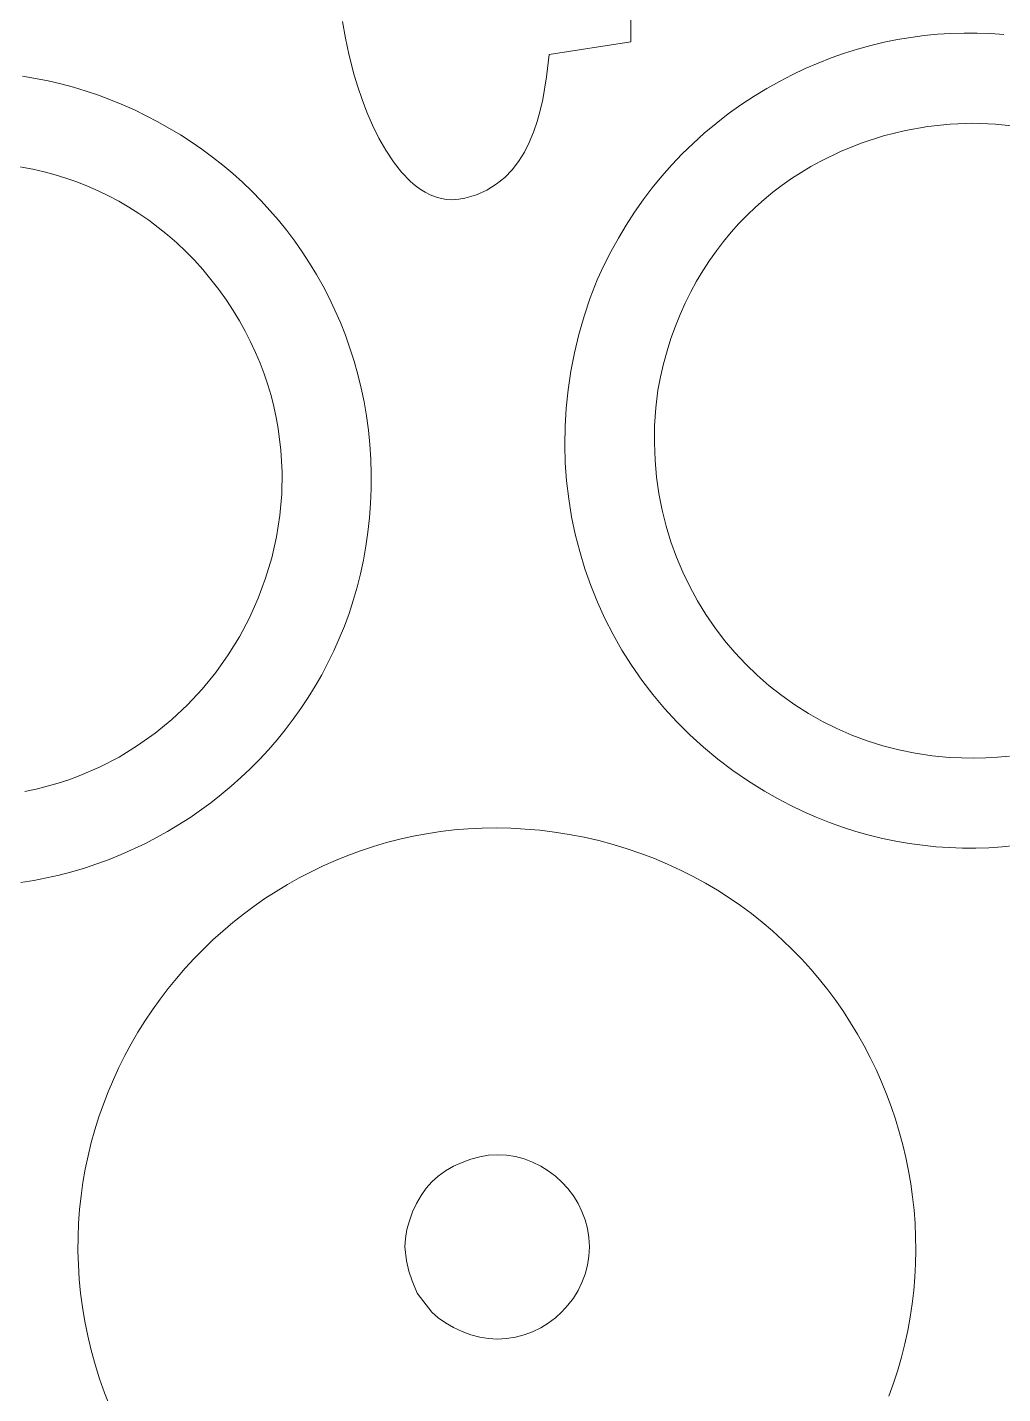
# Model space of a CAD drawing. Header units: centimetres. Extents: x -43.9 to 43.9, y -33.6 to 33.6.
# Drawn here: x -11.73 to -7.45, y -21.8 to -15.8 of the extents above; entities that cross this region are included whole.
import ezdxf

# ---------------------------------------------------------------- set-up
doc = ezdxf.new("R2010")
doc.units = ezdxf.units.CM
doc.header["$MEASUREMENT"] = 0
doc.layers.add('Camada 1', color=7, linetype='Continuous')

msp = doc.modelspace()

# ---------------------------------------------------------------- linework, layer by layer
at = {"layer": 'Camada 1', "color": 3, "lineweight": 9}
for points in [[(-9.0832, -15.86622), (-9.0832, -15.86622), (-9.08316, -15.01451), (-9.08316, -15.01451)], [(-10.34807, -15.77824), (-10.34807, -15.77824), (-10.33557, -15.85054), (-10.33557, -15.85054)], [(-10.33557, -15.85054), (-10.33557, -15.85054), (-10.32114, -15.92159), (-10.32114, -15.92159)], [(-9.4421, -15.92311), (-9.4421, -15.92311), (-9.0832, -15.86622), (-9.0832, -15.86622)], [(-8.03052, -15.88295), (-8.03052, -15.88295), (-8.08864, -15.89898), (-8.08864, -15.89898)], [(-7.97224, -15.86902), (-7.97224, -15.86902), (-8.03052, -15.88295), (-8.03052, -15.88295)], [(-7.91384, -15.85718), (-7.91384, -15.85718), (-7.97224, -15.86902), (-7.97224, -15.86902)], [(-7.85539, -15.84738), (-7.85539, -15.84738), (-7.91384, -15.85718), (-7.91384, -15.85718)], [(-7.7969, -15.83962), (-7.7969, -15.83962), (-7.85539, -15.84738), (-7.85539, -15.84738)], [(-7.73844, -15.83388), (-7.73844, -15.83388), (-7.7969, -15.83962), (-7.7969, -15.83962)], [(-7.68005, -15.83012), (-7.68005, -15.83012), (-7.73844, -15.83388), (-7.73844, -15.83388)], [(-7.62176, -15.82831), (-7.62176, -15.82831), (-7.68005, -15.83012), (-7.68005, -15.83012)], [(-7.56362, -15.82845), (-7.56362, -15.82845), (-7.62176, -15.82831), (-7.62176, -15.82831)], [(-7.50566, -15.8305), (-7.50566, -15.8305), (-7.56362, -15.82845), (-7.56362, -15.82845)], [(-7.44796, -15.83445), (-7.44796, -15.83445), (-7.50566, -15.8305), (-7.50566, -15.8305)], [(-10.32114, -15.92159), (-10.32114, -15.92159), (-10.29788, -16.01271), (-10.29788, -16.01271)], [(-9.45329, -16.02065), (-9.45329, -16.02065), (-9.4421, -15.92311), (-9.4421, -15.92311)], [(-8.20426, -15.93743), (-8.20426, -15.93743), (-8.26167, -15.95991), (-8.26167, -15.95991)], [(-8.14658, -15.91713), (-8.14658, -15.91713), (-8.20426, -15.93743), (-8.20426, -15.93743)], [(-8.08864, -15.89898), (-8.08864, -15.89898), (-8.14658, -15.91713), (-8.14658, -15.91713)], [(-8.31875, -15.98458), (-8.31875, -15.98458), (-8.37546, -16.01147), (-8.37546, -16.01147)], [(-8.26167, -15.95991), (-8.26167, -15.95991), (-8.31875, -15.98458), (-8.31875, -15.98458)], [(-11.69643, -16.02724), (-11.69643, -16.02724), (-11.75315, -16.01775), (-11.75315, -16.01775)], [(-11.6401, -16.03853), (-11.6401, -16.03853), (-11.69643, -16.02724), (-11.69643, -16.02724)], [(-11.58424, -16.05159), (-11.58424, -16.05159), (-11.6401, -16.03853), (-11.6401, -16.03853)], [(-11.52887, -16.0664), (-11.52887, -16.0664), (-11.58424, -16.05159), (-11.58424, -16.05159)], [(-10.29788, -16.01271), (-10.29788, -16.01271), (-10.28191, -16.06484), (-10.28191, -16.06484)], [(-10.28191, -16.06484), (-10.28191, -16.06484), (-10.26305, -16.11974), (-10.26305, -16.11974)], [(-9.47007, -16.11975), (-9.47007, -16.11975), (-9.45329, -16.02065), (-9.45329, -16.02065)], [(-8.43174, -16.0406), (-8.43174, -16.0406), (-8.48758, -16.07199), (-8.48758, -16.07199)], [(-8.37546, -16.01147), (-8.37546, -16.01147), (-8.43174, -16.0406), (-8.43174, -16.0406)], [(-11.47405, -16.08294), (-11.47405, -16.08294), (-11.52887, -16.0664), (-11.52887, -16.0664)], [(-11.41981, -16.1012), (-11.41981, -16.1012), (-11.47405, -16.08294), (-11.47405, -16.08294)], [(-11.3662, -16.12112), (-11.3662, -16.12112), (-11.41981, -16.1012), (-11.41981, -16.1012)], [(-11.31327, -16.14272), (-11.31327, -16.14272), (-11.3662, -16.12112), (-11.3662, -16.12112)], [(-10.26305, -16.11974), (-10.26305, -16.11974), (-10.24131, -16.17619), (-10.24131, -16.17619)], [(-9.48124, -16.16881), (-9.48124, -16.16881), (-9.47007, -16.11975), (-9.47007, -16.11975)], [(-8.54291, -16.10568), (-8.54291, -16.10568), (-8.60063, -16.1437), (-8.60063, -16.1437)], [(-8.48758, -16.07199), (-8.48758, -16.07199), (-8.54291, -16.10568), (-8.54291, -16.10568)], [(-11.26105, -16.16594), (-11.26105, -16.16594), (-11.31327, -16.14272), (-11.31327, -16.14272)], [(-11.15895, -16.21721), (-11.15895, -16.21721), (-11.26105, -16.16594), (-11.26105, -16.16594)], [(-10.24131, -16.17619), (-10.24131, -16.17619), (-10.21667, -16.23298), (-10.21667, -16.23298)], [(-9.49464, -16.21696), (-9.49464, -16.21696), (-9.48124, -16.16881), (-9.48124, -16.16881)], [(-8.65626, -16.1834), (-8.65626, -16.1834), (-8.70984, -16.22477), (-8.70984, -16.22477)], [(-8.60063, -16.1437), (-8.60063, -16.1437), (-8.65626, -16.1834), (-8.65626, -16.1834)], [(-11.06023, -16.27476), (-11.06023, -16.27476), (-11.15895, -16.21721), (-11.15895, -16.21721)], [(-10.21667, -16.23298), (-10.21667, -16.23298), (-10.18916, -16.2889), (-10.18916, -16.2889)], [(-9.51055, -16.26377), (-9.51055, -16.26377), (-9.49464, -16.21696), (-9.49464, -16.21696)], [(-8.70984, -16.22477), (-8.70984, -16.22477), (-8.76139, -16.26779), (-8.76139, -16.26779)], [(-7.87848, -16.25523), (-7.87848, -16.25523), (-7.78093, -16.23814), (-7.78093, -16.23814)], [(-7.78093, -16.23814), (-7.78093, -16.23814), (-7.68244, -16.22782), (-7.68244, -16.22782)], [(-7.68244, -16.22782), (-7.68244, -16.22782), (-7.58341, -16.22435), (-7.58341, -16.22435)], [(-7.58341, -16.22435), (-7.58341, -16.22435), (-7.48425, -16.22775), (-7.48425, -16.22775)], [(-7.48425, -16.22775), (-7.48425, -16.22775), (-7.38541, -16.23813), (-7.38541, -16.23813)], [(-11.01225, -16.30582), (-11.01225, -16.30582), (-11.06023, -16.27476), (-11.06023, -16.27476)], [(-10.18916, -16.2889), (-10.18916, -16.2889), (-10.15877, -16.34272), (-10.15877, -16.34272)], [(-9.52923, -16.3088), (-9.52923, -16.3088), (-9.51055, -16.26377), (-9.51055, -16.26377)], [(-8.76139, -16.26779), (-8.76139, -16.26779), (-8.81093, -16.31247), (-8.81093, -16.31247)], [(-8.069, -16.30942), (-8.069, -16.30942), (-7.97464, -16.27901), (-7.97464, -16.27901)], [(-7.97464, -16.27901), (-7.97464, -16.27901), (-7.87848, -16.25523), (-7.87848, -16.25523)], [(-10.96524, -16.33838), (-10.96524, -16.33838), (-11.01225, -16.30582), (-11.01225, -16.30582)], [(-10.91926, -16.3724), (-10.91926, -16.3724), (-10.96524, -16.33838), (-10.96524, -16.33838)], [(-10.15877, -16.34272), (-10.15877, -16.34272), (-10.12548, -16.39326), (-10.12548, -16.39326)], [(-9.57604, -16.3918), (-9.57604, -16.3918), (-9.55098, -16.35162), (-9.55098, -16.35162)], [(-9.55098, -16.35162), (-9.55098, -16.35162), (-9.52923, -16.3088), (-9.52923, -16.3088)], [(-8.85848, -16.3588), (-8.85848, -16.3588), (-8.90409, -16.40677), (-8.90409, -16.40677)], [(-8.81093, -16.31247), (-8.81093, -16.31247), (-8.85848, -16.3588), (-8.85848, -16.3588)], [(-8.25063, -16.3899), (-8.25063, -16.3899), (-8.16114, -16.34641), (-8.16114, -16.34641)], [(-8.16114, -16.34641), (-8.16114, -16.34641), (-8.069, -16.30942), (-8.069, -16.30942)], [(-11.80513, -16.40797), (-11.80513, -16.40797), (-11.70702, -16.42536), (-11.70702, -16.42536)], [(-10.87435, -16.40788), (-10.87435, -16.40788), (-10.91926, -16.3724), (-10.91926, -16.3724)], [(-10.83053, -16.44479), (-10.83053, -16.44479), (-10.87435, -16.40788), (-10.87435, -16.40788)], [(-10.12548, -16.39326), (-10.12548, -16.39326), (-10.08932, -16.43929), (-10.08932, -16.43929)], [(-9.60472, -16.42889), (-9.60472, -16.42889), (-9.57604, -16.3918), (-9.57604, -16.3918)], [(-8.90409, -16.40677), (-8.90409, -16.40677), (-8.94776, -16.45636), (-8.94776, -16.45636)], [(-8.33706, -16.43984), (-8.33706, -16.43984), (-8.29425, -16.41407), (-8.29425, -16.41407)], [(-8.29425, -16.41407), (-8.29425, -16.41407), (-8.25063, -16.3899), (-8.25063, -16.3899)], [(-11.70702, -16.42536), (-11.70702, -16.42536), (-11.65836, -16.43672), (-11.65836, -16.43672)], [(-11.65836, -16.43672), (-11.65836, -16.43672), (-11.61004, -16.44986), (-11.61004, -16.44986)], [(-11.61004, -16.44986), (-11.61004, -16.44986), (-11.56212, -16.46479), (-11.56212, -16.46479)], [(-11.56212, -16.46479), (-11.56212, -16.46479), (-11.51464, -16.48151), (-11.51464, -16.48151)], [(-11.51464, -16.48151), (-11.51464, -16.48151), (-11.46766, -16.50004), (-11.46766, -16.50004)], [(-10.78788, -16.4831), (-10.78788, -16.4831), (-10.83053, -16.44479), (-10.83053, -16.44479)], [(-10.74643, -16.52279), (-10.74643, -16.52279), (-10.78788, -16.4831), (-10.78788, -16.4831)], [(-10.08932, -16.43929), (-10.08932, -16.43929), (-10.05026, -16.47961), (-10.05026, -16.47961)], [(-10.05026, -16.47961), (-10.05026, -16.47961), (-10.02966, -16.49724), (-10.02966, -16.49724)], [(-9.67397, -16.4921), (-9.67397, -16.4921), (-9.63726, -16.46247), (-9.63726, -16.46247)], [(-9.63726, -16.46247), (-9.63726, -16.46247), (-9.60472, -16.42889), (-9.60472, -16.42889)], [(-8.94776, -16.45636), (-8.94776, -16.45636), (-8.98953, -16.50758), (-8.98953, -16.50758)], [(-8.42001, -16.49615), (-8.42001, -16.49615), (-8.37899, -16.46721), (-8.37899, -16.46721)], [(-8.37899, -16.46721), (-8.37899, -16.46721), (-8.33706, -16.43984), (-8.33706, -16.43984)], [(-11.46766, -16.50004), (-11.46766, -16.50004), (-11.42123, -16.52039), (-11.42123, -16.52039)], [(-11.42123, -16.52039), (-11.42123, -16.52039), (-11.3754, -16.54254), (-11.3754, -16.54254)], [(-11.3754, -16.54254), (-11.3754, -16.54254), (-11.33023, -16.56655), (-11.33023, -16.56655)], [(-10.7062, -16.56385), (-10.7062, -16.56385), (-10.74643, -16.52279), (-10.74643, -16.52279)], [(-10.02966, -16.49724), (-10.02966, -16.49724), (-10.00834, -16.51298), (-10.00834, -16.51298)], [(-10.00834, -16.51298), (-10.00834, -16.51298), (-9.98629, -16.52669), (-9.98629, -16.52669)], [(-9.98629, -16.52669), (-9.98629, -16.52669), (-9.96352, -16.53822), (-9.96352, -16.53822)], [(-9.96352, -16.53822), (-9.96352, -16.53822), (-9.94005, -16.54741), (-9.94005, -16.54741)], [(-9.81182, -16.55297), (-9.81182, -16.55297), (-9.76099, -16.53778), (-9.76099, -16.53778)], [(-9.76099, -16.53778), (-9.76099, -16.53778), (-9.71512, -16.51735), (-9.71512, -16.51735)], [(-9.71512, -16.51735), (-9.71512, -16.51735), (-9.67397, -16.4921), (-9.67397, -16.4921)], [(-8.98953, -16.50758), (-8.98953, -16.50758), (-9.02943, -16.56043), (-9.02943, -16.56043)], [(-8.49904, -16.55876), (-8.49904, -16.55876), (-8.46004, -16.52667), (-8.46004, -16.52667)], [(-8.46004, -16.52667), (-8.46004, -16.52667), (-8.42001, -16.49615), (-8.42001, -16.49615)], [(-11.33023, -16.56655), (-11.33023, -16.56655), (-11.28576, -16.59238), (-11.28576, -16.59238)], [(-11.28576, -16.59238), (-11.28576, -16.59238), (-11.24206, -16.62006), (-11.24206, -16.62006)], [(-10.66727, -16.60622), (-10.66727, -16.60622), (-10.7062, -16.56385), (-10.7062, -16.56385)], [(-9.94005, -16.54741), (-9.94005, -16.54741), (-9.91584, -16.55411), (-9.91584, -16.55411)], [(-9.91584, -16.55411), (-9.91584, -16.55411), (-9.89091, -16.55816), (-9.89091, -16.55816)], [(-9.89091, -16.55816), (-9.89091, -16.55816), (-9.86527, -16.55943), (-9.86527, -16.55943)], [(-9.86527, -16.55943), (-9.86527, -16.55943), (-9.83891, -16.55774), (-9.83891, -16.55774)], [(-9.83891, -16.55774), (-9.83891, -16.55774), (-9.81182, -16.55297), (-9.81182, -16.55297)], [(-9.02943, -16.56043), (-9.02943, -16.56043), (-9.06749, -16.61488), (-9.06749, -16.61488)], [(-8.57376, -16.62763), (-8.57376, -16.62763), (-8.53696, -16.59242), (-8.53696, -16.59242)], [(-8.53696, -16.59242), (-8.53696, -16.59242), (-8.49904, -16.55876), (-8.49904, -16.55876)], [(-11.24206, -16.62006), (-11.24206, -16.62006), (-11.19916, -16.6496), (-11.19916, -16.6496)], [(-11.19916, -16.6496), (-11.19916, -16.6496), (-11.15714, -16.68099), (-11.15714, -16.68099)], [(-10.62965, -16.64992), (-10.62965, -16.64992), (-10.66727, -16.60622), (-10.66727, -16.60622)], [(-10.5934, -16.69489), (-10.5934, -16.69489), (-10.62965, -16.64992), (-10.62965, -16.64992)], [(-9.06749, -16.61488), (-9.06749, -16.61488), (-9.10371, -16.67093), (-9.10371, -16.67093)], [(-8.64372, -16.70267), (-8.64372, -16.70267), (-8.60935, -16.66438), (-8.60935, -16.66438)], [(-8.60935, -16.66438), (-8.60935, -16.66438), (-8.57376, -16.62763), (-8.57376, -16.62763)], [(-11.15714, -16.68099), (-11.15714, -16.68099), (-11.11603, -16.71426), (-11.11603, -16.71426)], [(-11.11603, -16.71426), (-11.11603, -16.71426), (-11.07589, -16.7494), (-11.07589, -16.7494)], [(-10.55858, -16.74113), (-10.55858, -16.74113), (-10.5934, -16.69489), (-10.5934, -16.69489)], [(-9.10371, -16.67093), (-9.10371, -16.67093), (-9.13813, -16.72859), (-9.13813, -16.72859)], [(-8.67679, -16.74249), (-8.67679, -16.74249), (-8.64372, -16.70267), (-8.64372, -16.70267)], [(-11.07589, -16.7494), (-11.07589, -16.7494), (-11.03679, -16.78645), (-11.03679, -16.78645)], [(-10.5252, -16.78861), (-10.5252, -16.78861), (-10.55858, -16.74113), (-10.55858, -16.74113)], [(-9.13813, -16.72859), (-9.13813, -16.72859), (-9.17078, -16.78783), (-9.17078, -16.78783)], [(-8.73884, -16.82667), (-8.73884, -16.82667), (-8.70851, -16.78382), (-8.70851, -16.78382)], [(-8.70851, -16.78382), (-8.70851, -16.78382), (-8.67679, -16.74249), (-8.67679, -16.74249)], [(-11.03679, -16.78645), (-11.03679, -16.78645), (-10.99874, -16.82537), (-10.99874, -16.82537)], [(-10.99874, -16.82537), (-10.99874, -16.82537), (-10.96184, -16.86621), (-10.96184, -16.86621)], [(-10.49334, -16.83732), (-10.49334, -16.83732), (-10.5252, -16.78861), (-10.5252, -16.78861)], [(-10.463, -16.88722), (-10.463, -16.88722), (-10.49334, -16.83732), (-10.49334, -16.83732)], [(-9.17078, -16.78783), (-9.17078, -16.78783), (-9.20169, -16.84865), (-9.20169, -16.84865)], [(-8.76772, -16.87102), (-8.76772, -16.87102), (-8.73884, -16.82667), (-8.73884, -16.82667)], [(-10.96184, -16.86621), (-10.96184, -16.86621), (-10.92612, -16.90896), (-10.92612, -16.90896)], [(-10.43426, -16.93828), (-10.43426, -16.93828), (-10.463, -16.88722), (-10.463, -16.88722)], [(-9.20169, -16.84865), (-9.20169, -16.84865), (-9.23088, -16.91104), (-9.23088, -16.91104)], [(-8.79509, -16.91687), (-8.79509, -16.91687), (-8.76772, -16.87102), (-8.76772, -16.87102)], [(-10.92612, -16.90896), (-10.92612, -16.90896), (-10.89163, -16.95362), (-10.89163, -16.95362)], [(-10.89163, -16.95362), (-10.89163, -16.95362), (-10.85842, -17.00021), (-10.85842, -17.00021)], [(-10.40716, -16.99048), (-10.40716, -16.99048), (-10.43426, -16.93828), (-10.43426, -16.93828)], [(-9.23088, -16.91104), (-9.23088, -16.91104), (-9.26167, -16.99064), (-9.26167, -16.99064)], [(-8.84511, -17.01302), (-8.84511, -17.01302), (-8.82091, -16.96421), (-8.82091, -16.96421)], [(-8.82091, -16.96421), (-8.82091, -16.96421), (-8.79509, -16.91687), (-8.79509, -16.91687)], [(-10.85842, -17.00021), (-10.85842, -17.00021), (-10.82879, -17.04526), (-10.82879, -17.04526)], [(-10.38173, -17.04382), (-10.38173, -17.04382), (-10.40716, -16.99048), (-10.40716, -16.99048)], [(-9.26167, -16.99064), (-9.26167, -16.99064), (-9.28865, -17.07068), (-9.28865, -17.07068)], [(-8.86767, -17.06331), (-8.86767, -17.06331), (-8.84511, -17.01302), (-8.84511, -17.01302)], [(-10.82879, -17.04526), (-10.82879, -17.04526), (-10.80117, -17.09078), (-10.80117, -17.09078)], [(-10.35801, -17.09825), (-10.35801, -17.09825), (-10.38173, -17.04382), (-10.38173, -17.04382)], [(-9.28865, -17.07068), (-9.28865, -17.07068), (-9.31184, -17.15106), (-9.31184, -17.15106)], [(-8.8885, -17.11507), (-8.8885, -17.11507), (-8.86767, -17.06331), (-8.86767, -17.06331)], [(-10.80117, -17.09078), (-10.80117, -17.09078), (-10.77553, -17.13672), (-10.77553, -17.13672)], [(-10.77553, -17.13672), (-10.77553, -17.13672), (-10.75189, -17.18305), (-10.75189, -17.18305)], [(-10.33605, -17.15376), (-10.33605, -17.15376), (-10.35801, -17.09825), (-10.35801, -17.09825)], [(-8.90757, -17.16827), (-8.90757, -17.16827), (-8.8885, -17.11507), (-8.8885, -17.11507)], [(-10.75189, -17.18305), (-10.75189, -17.18305), (-10.73019, -17.22973), (-10.73019, -17.22973)], [(-10.3159, -17.21034), (-10.3159, -17.21034), (-10.33605, -17.15376), (-10.33605, -17.15376)], [(-9.31184, -17.15106), (-9.31184, -17.15106), (-9.3313, -17.23169), (-9.3313, -17.23169)], [(-8.92482, -17.22291), (-8.92482, -17.22291), (-8.90757, -17.16827), (-8.90757, -17.16827)], [(-10.73019, -17.22973), (-10.73019, -17.22973), (-10.71043, -17.27671), (-10.71043, -17.27671)], [(-10.29759, -17.26793), (-10.29759, -17.26793), (-10.3159, -17.21034), (-10.3159, -17.21034)], [(-9.3313, -17.23169), (-9.3313, -17.23169), (-9.34703, -17.31241), (-9.34703, -17.31241)], [(-8.9402, -17.27901), (-8.9402, -17.27901), (-8.92482, -17.22291), (-8.92482, -17.22291)], [(-10.71043, -17.27671), (-10.71043, -17.27671), (-10.69257, -17.32397), (-10.69257, -17.32397)], [(-10.69257, -17.32397), (-10.69257, -17.32397), (-10.67658, -17.37145), (-10.67658, -17.37145)], [(-10.28118, -17.32654), (-10.28118, -17.32654), (-10.29759, -17.26793), (-10.29759, -17.26793)], [(-9.34703, -17.31241), (-9.34703, -17.31241), (-9.3591, -17.39318), (-9.3591, -17.39318)], [(-8.95364, -17.33654), (-8.95364, -17.33654), (-8.9402, -17.27901), (-8.9402, -17.27901)], [(-10.67658, -17.37145), (-10.67658, -17.37145), (-10.66248, -17.41912), (-10.66248, -17.41912)], [(-10.26671, -17.38612), (-10.26671, -17.38612), (-10.28118, -17.32654), (-10.28118, -17.32654)], [(-8.96513, -17.39548), (-8.96513, -17.39548), (-8.95364, -17.33654), (-8.95364, -17.33654)], [(-10.66248, -17.41912), (-10.66248, -17.41912), (-10.65021, -17.46695), (-10.65021, -17.46695)], [(-10.25422, -17.44668), (-10.25422, -17.44668), (-10.26671, -17.38612), (-10.26671, -17.38612)], [(-9.3591, -17.39318), (-9.3591, -17.39318), (-9.36751, -17.47386), (-9.36751, -17.47386)], [(-8.97427, -17.47337), (-8.97427, -17.47337), (-8.96513, -17.39548), (-8.96513, -17.39548)], [(-10.65021, -17.46695), (-10.65021, -17.46695), (-10.63975, -17.51488), (-10.63975, -17.51488)], [(-10.24375, -17.50817), (-10.24375, -17.50817), (-10.25422, -17.44668), (-10.25422, -17.44668)], [(-9.36751, -17.47386), (-9.36751, -17.47386), (-9.37232, -17.55435), (-9.37232, -17.55435)], [(-8.97931, -17.5505), (-8.97931, -17.5505), (-8.97427, -17.47337), (-8.97427, -17.47337)], [(-10.63975, -17.51488), (-10.63975, -17.51488), (-10.6311, -17.56289), (-10.6311, -17.56289)], [(-10.6311, -17.56289), (-10.6311, -17.56289), (-10.61911, -17.65895), (-10.61911, -17.65895)], [(-10.23533, -17.57057), (-10.23533, -17.57057), (-10.24375, -17.50817), (-10.24375, -17.50817)], [(-9.37232, -17.55435), (-9.37232, -17.55435), (-9.37357, -17.63455), (-9.37357, -17.63455)], [(-8.98038, -17.62674), (-8.98038, -17.62674), (-8.97931, -17.5505), (-8.97931, -17.5505)], [(-10.22904, -17.63386), (-10.22904, -17.63386), (-10.23533, -17.57057), (-10.23533, -17.57057)], [(-10.61911, -17.65895), (-10.61911, -17.65895), (-10.61403, -17.75482), (-10.61403, -17.75482)], [(-10.2249, -17.69802), (-10.2249, -17.69802), (-10.22904, -17.63386), (-10.22904, -17.63386)], [(-9.37357, -17.63455), (-9.37357, -17.63455), (-9.37126, -17.71434), (-9.37126, -17.71434)], [(-8.97754, -17.70202), (-8.97754, -17.70202), (-8.98038, -17.62674), (-8.98038, -17.62674)], [(-10.22294, -17.76302), (-10.22294, -17.76302), (-10.2249, -17.69802), (-10.2249, -17.69802)], [(-9.37126, -17.71434), (-9.37126, -17.71434), (-9.36547, -17.79363), (-9.36547, -17.79363)], [(-8.9709, -17.77623), (-8.9709, -17.77623), (-8.97754, -17.70202), (-8.97754, -17.70202)], [(-10.61403, -17.75482), (-10.61403, -17.75482), (-10.61568, -17.85019), (-10.61568, -17.85019)], [(-10.22323, -17.82801), (-10.22323, -17.82801), (-10.22294, -17.76302), (-10.22294, -17.76302)], [(-9.36547, -17.79363), (-9.36547, -17.79363), (-9.3562, -17.8723), (-9.3562, -17.8723)], [(-8.96054, -17.84925), (-8.96054, -17.84925), (-8.9709, -17.77623), (-8.9709, -17.77623)], [(-10.61568, -17.85019), (-10.61568, -17.85019), (-10.62391, -17.94472), (-10.62391, -17.94472)], [(-10.22573, -17.89221), (-10.22573, -17.89221), (-10.22323, -17.82801), (-10.22323, -17.82801)], [(-8.94656, -17.921), (-8.94656, -17.921), (-8.96054, -17.84925), (-8.96054, -17.84925)], [(-10.23039, -17.95559), (-10.23039, -17.95559), (-10.22573, -17.89221), (-10.22573, -17.89221)], [(-9.3562, -17.8723), (-9.3562, -17.8723), (-9.3435, -17.95025), (-9.3435, -17.95025)], [(-8.92906, -17.99137), (-8.92906, -17.99137), (-8.94656, -17.921), (-8.94656, -17.921)], [(-10.62391, -17.94472), (-10.62391, -17.94472), (-10.63853, -18.03812), (-10.63853, -18.03812)], [(-10.23718, -18.01812), (-10.23718, -18.01812), (-10.23039, -17.95559), (-10.23039, -17.95559)], [(-9.3435, -17.95025), (-9.3435, -17.95025), (-9.32741, -18.0274), (-9.32741, -18.0274)], [(-10.63853, -18.03812), (-10.63853, -18.03812), (-10.65936, -18.13006), (-10.65936, -18.13006)], [(-10.24604, -18.07981), (-10.24604, -18.07981), (-10.23718, -18.01812), (-10.23718, -18.01812)], [(-9.32741, -18.0274), (-9.32741, -18.0274), (-9.30795, -18.10361), (-9.30795, -18.10361)], [(-8.9081, -18.06027), (-8.9081, -18.06027), (-8.92906, -17.99137), (-8.92906, -17.99137)], [(-10.25694, -18.1406), (-10.25694, -18.1406), (-10.24604, -18.07981), (-10.24604, -18.07981)], [(-9.30795, -18.10361), (-9.30795, -18.10361), (-9.28518, -18.17878), (-9.28518, -18.17878)], [(-8.8838, -18.12759), (-8.8838, -18.12759), (-8.9081, -18.06027), (-8.9081, -18.06027)], [(-10.65936, -18.13006), (-10.65936, -18.13006), (-10.68624, -18.22024), (-10.68624, -18.22024)], [(-10.26984, -18.20048), (-10.26984, -18.20048), (-10.25694, -18.1406), (-10.25694, -18.1406)], [(-8.85624, -18.19324), (-8.85624, -18.19324), (-8.8838, -18.12759), (-8.8838, -18.12759)], [(-10.68624, -18.22024), (-10.68624, -18.22024), (-10.71896, -18.30833), (-10.71896, -18.30833)], [(-10.28471, -18.25943), (-10.28471, -18.25943), (-10.26984, -18.20048), (-10.26984, -18.20048)], [(-9.28518, -18.17878), (-9.28518, -18.17878), (-9.2591, -18.25282), (-9.2591, -18.25282)], [(-8.82553, -18.2571), (-8.82553, -18.2571), (-8.85624, -18.19324), (-8.85624, -18.19324)], [(-10.30146, -18.31742), (-10.30146, -18.31742), (-10.28471, -18.25943), (-10.28471, -18.25943)], [(-9.2591, -18.25282), (-9.2591, -18.25282), (-9.22977, -18.32562), (-9.22977, -18.32562)], [(-8.79173, -18.31908), (-8.79173, -18.31908), (-8.82553, -18.2571), (-8.82553, -18.2571)], [(-10.71896, -18.30833), (-10.71896, -18.30833), (-10.75736, -18.39399), (-10.75736, -18.39399)], [(-10.3201, -18.37442), (-10.3201, -18.37442), (-10.30146, -18.31742), (-10.30146, -18.31742)], [(-9.22977, -18.32562), (-9.22977, -18.32562), (-9.19722, -18.39705), (-9.19722, -18.39705)], [(-8.75495, -18.37909), (-8.75495, -18.37909), (-8.79173, -18.31908), (-8.79173, -18.31908)], [(-10.75736, -18.39399), (-10.75736, -18.39399), (-10.80126, -18.47695), (-10.80126, -18.47695)], [(-10.34055, -18.43042), (-10.34055, -18.43042), (-10.3201, -18.37442), (-10.3201, -18.37442)], [(-9.19722, -18.39705), (-9.19722, -18.39705), (-9.16149, -18.46705), (-9.16149, -18.46705)], [(-8.71529, -18.43702), (-8.71529, -18.43702), (-8.75495, -18.37909), (-8.75495, -18.37909)], [(-10.36279, -18.48539), (-10.36279, -18.48539), (-10.34055, -18.43042), (-10.34055, -18.43042)], [(-8.67283, -18.49276), (-8.67283, -18.49276), (-8.71529, -18.43702), (-8.71529, -18.43702)], [(-10.80126, -18.47695), (-10.80126, -18.47695), (-10.8505, -18.55687), (-10.8505, -18.55687)], [(-10.38677, -18.5393), (-10.38677, -18.5393), (-10.36279, -18.48539), (-10.36279, -18.48539)], [(-9.16149, -18.46705), (-9.16149, -18.46705), (-9.1226, -18.53547), (-9.1226, -18.53547)], [(-8.62765, -18.54623), (-8.62765, -18.54623), (-8.67283, -18.49276), (-8.67283, -18.49276)], [(-10.8505, -18.55687), (-10.8505, -18.55687), (-10.90487, -18.63343), (-10.90487, -18.63343)], [(-10.41245, -18.59214), (-10.41245, -18.59214), (-10.38677, -18.5393), (-10.38677, -18.5393)], [(-9.1226, -18.53547), (-9.1226, -18.53547), (-9.0806, -18.60223), (-9.0806, -18.60223)], [(-8.57986, -18.59732), (-8.57986, -18.59732), (-8.62765, -18.54623), (-8.62765, -18.54623)], [(-10.90487, -18.63343), (-10.90487, -18.63343), (-10.96423, -18.70632), (-10.96423, -18.70632)], [(-10.43979, -18.64387), (-10.43979, -18.64387), (-10.41245, -18.59214), (-10.41245, -18.59214)], [(-9.0806, -18.60223), (-9.0806, -18.60223), (-9.03551, -18.66722), (-9.03551, -18.66722)], [(-8.52955, -18.64592), (-8.52955, -18.64592), (-8.57986, -18.59732), (-8.57986, -18.59732)], [(-10.49924, -18.74391), (-10.49924, -18.74391), (-10.46873, -18.69447), (-10.46873, -18.69447)], [(-10.46873, -18.69447), (-10.46873, -18.69447), (-10.43979, -18.64387), (-10.43979, -18.64387)], [(-9.03551, -18.66722), (-9.03551, -18.66722), (-8.98739, -18.73034), (-8.98739, -18.73034)], [(-8.47681, -18.69193), (-8.47681, -18.69193), (-8.52955, -18.64592), (-8.52955, -18.64592)], [(-8.42174, -18.73527), (-8.42174, -18.73527), (-8.47681, -18.69193), (-8.47681, -18.69193)], [(-10.96423, -18.70632), (-10.96423, -18.70632), (-11.02837, -18.77522), (-11.02837, -18.77522)], [(-10.53127, -18.79219), (-10.53127, -18.79219), (-10.49924, -18.74391), (-10.49924, -18.74391)], [(-8.98739, -18.73034), (-8.98739, -18.73034), (-8.93626, -18.79147), (-8.93626, -18.79147)], [(-8.3644, -18.77582), (-8.3644, -18.77582), (-8.42174, -18.73527), (-8.42174, -18.73527)], [(-11.02837, -18.77522), (-11.02837, -18.77522), (-11.09713, -18.83983), (-11.09713, -18.83983)], [(-10.5648, -18.83927), (-10.5648, -18.83927), (-10.53127, -18.79219), (-10.53127, -18.79219)], [(-8.93626, -18.79147), (-8.93626, -18.79147), (-8.88215, -18.8505), (-8.88215, -18.8505)], [(-8.30491, -18.81349), (-8.30491, -18.81349), (-8.3644, -18.77582), (-8.3644, -18.77582)], [(-8.24337, -18.84817), (-8.24337, -18.84817), (-8.30491, -18.81349), (-8.30491, -18.81349)], [(-11.09713, -18.83983), (-11.09713, -18.83983), (-11.17033, -18.89982), (-11.17033, -18.89982)], [(-10.59976, -18.88512), (-10.59976, -18.88512), (-10.5648, -18.83927), (-10.5648, -18.83927)], [(-8.88215, -18.8505), (-8.88215, -18.8505), (-8.8251, -18.90736), (-8.8251, -18.90736)], [(-8.17985, -18.87978), (-8.17985, -18.87978), (-8.24337, -18.84817), (-8.24337, -18.84817)], [(-8.11444, -18.90818), (-8.11444, -18.90818), (-8.17985, -18.87978), (-8.17985, -18.87978)], [(-11.17033, -18.89982), (-11.17033, -18.89982), (-11.24778, -18.95485), (-11.24778, -18.95485)], [(-10.67384, -18.97305), (-10.67384, -18.97305), (-10.63611, -18.92972), (-10.63611, -18.92972)], [(-10.63611, -18.92972), (-10.63611, -18.92972), (-10.59976, -18.88512), (-10.59976, -18.88512)], [(-8.8251, -18.90736), (-8.8251, -18.90736), (-8.76513, -18.96191), (-8.76513, -18.96191)], [(-8.04724, -18.93331), (-8.04724, -18.93331), (-8.11444, -18.90818), (-8.11444, -18.90818)], [(-7.97834, -18.95504), (-7.97834, -18.95504), (-8.04724, -18.93331), (-8.04724, -18.93331)], [(-11.24778, -18.95485), (-11.24778, -18.95485), (-11.32932, -19.00465), (-11.32932, -19.00465)], [(-10.71286, -19.01509), (-10.71286, -19.01509), (-10.67384, -18.97305), (-10.67384, -18.97305)], [(-8.76513, -18.96191), (-8.76513, -18.96191), (-8.70231, -19.01406), (-8.70231, -19.01406)], [(-7.90785, -18.9733), (-7.90785, -18.9733), (-7.97834, -18.95504), (-7.97834, -18.95504)], [(-7.83583, -18.98797), (-7.83583, -18.98797), (-7.90785, -18.9733), (-7.90785, -18.9733)], [(-7.76239, -18.99894), (-7.76239, -18.99894), (-7.83583, -18.98797), (-7.83583, -18.98797)], [(-7.68763, -19.00613), (-7.68763, -19.00613), (-7.76239, -18.99894), (-7.76239, -18.99894)], [(-7.42312, -19.00067), (-7.42312, -19.00067), (-7.47465, -19.00557), (-7.47465, -19.00557)], [(-11.41477, -19.04887), (-11.41477, -19.04887), (-11.50394, -19.08722), (-11.50394, -19.08722)], [(-11.32932, -19.00465), (-11.32932, -19.00465), (-11.41477, -19.04887), (-11.41477, -19.04887)], [(-10.79469, -19.09517), (-10.79469, -19.09517), (-10.75316, -19.0558), (-10.75316, -19.0558)], [(-10.75316, -19.0558), (-10.75316, -19.0558), (-10.71286, -19.01509), (-10.71286, -19.01509)], [(-8.70231, -19.01406), (-8.70231, -19.01406), (-8.63665, -19.06369), (-8.63665, -19.06369)], [(-7.6334, -19.00893), (-7.6334, -19.00893), (-7.68763, -19.00613), (-7.68763, -19.00613)], [(-7.5798, -19.00974), (-7.5798, -19.00974), (-7.6334, -19.00893), (-7.6334, -19.00893)], [(-7.52688, -19.0086), (-7.52688, -19.0086), (-7.5798, -19.00974), (-7.5798, -19.00974)], [(-7.47465, -19.00557), (-7.47465, -19.00557), (-7.52688, -19.0086), (-7.52688, -19.0086)], [(-11.59667, -19.11936), (-11.59667, -19.11936), (-11.6443, -19.133), (-11.6443, -19.133)], [(-11.54987, -19.10408), (-11.54987, -19.10408), (-11.59667, -19.11936), (-11.59667, -19.11936)], [(-11.50394, -19.08722), (-11.50394, -19.08722), (-11.54987, -19.10408), (-11.54987, -19.10408)], [(-10.8374, -19.13317), (-10.8374, -19.13317), (-10.79469, -19.09517), (-10.79469, -19.09517)], [(-8.63665, -19.06369), (-8.63665, -19.06369), (-8.56819, -19.11071), (-8.56819, -19.11071)], [(-8.56819, -19.11071), (-8.56819, -19.11071), (-8.49697, -19.15501), (-8.49697, -19.15501)], [(-11.69276, -19.14498), (-11.69276, -19.14498), (-11.74203, -19.15525), (-11.74203, -19.15525)], [(-11.6443, -19.133), (-11.6443, -19.133), (-11.69276, -19.14498), (-11.69276, -19.14498)], [(-10.92621, -19.20497), (-10.92621, -19.20497), (-10.88125, -19.16978), (-10.88125, -19.16978)], [(-10.88125, -19.16978), (-10.88125, -19.16978), (-10.8374, -19.13317), (-10.8374, -19.13317)], [(-8.49697, -19.15501), (-8.49697, -19.15501), (-8.44086, -19.18688), (-8.44086, -19.18688)], [(-11.01924, -19.271), (-11.01924, -19.271), (-10.92621, -19.20497), (-10.92621, -19.20497)], [(-8.44086, -19.18688), (-8.44086, -19.18688), (-8.38431, -19.21646), (-8.38431, -19.21646)], [(-8.38431, -19.21646), (-8.38431, -19.21646), (-8.32738, -19.2438), (-8.32738, -19.2438)], [(-11.11616, -19.33108), (-11.11616, -19.33108), (-11.01924, -19.271), (-11.01924, -19.271)], [(-8.32738, -19.2438), (-8.32738, -19.2438), (-8.27008, -19.26888), (-8.27008, -19.26888)], [(-8.27008, -19.26888), (-8.27008, -19.26888), (-8.21249, -19.29177), (-8.21249, -19.29177)], [(-8.21249, -19.29177), (-8.21249, -19.29177), (-8.15462, -19.31245), (-8.15462, -19.31245)], [(-11.21662, -19.38501), (-11.21662, -19.38501), (-11.11616, -19.33108), (-11.11616, -19.33108)], [(-10.09773, -19.36531), (-10.09773, -19.36531), (-10.03897, -19.35225), (-10.03897, -19.35225)], [(-10.03897, -19.35225), (-10.03897, -19.35225), (-9.97952, -19.34113), (-9.97952, -19.34113)], [(-9.97952, -19.34113), (-9.97952, -19.34113), (-9.9194, -19.33198), (-9.9194, -19.33198)], [(-9.9194, -19.33198), (-9.9194, -19.33198), (-9.85866, -19.32484), (-9.85866, -19.32484)], [(-9.85866, -19.32484), (-9.85866, -19.32484), (-9.79732, -19.31973), (-9.79732, -19.31973)], [(-9.79732, -19.31973), (-9.79732, -19.31973), (-9.73541, -19.3167), (-9.73541, -19.3167)], [(-9.73541, -19.3167), (-9.73541, -19.3167), (-9.67297, -19.31579), (-9.67297, -19.31579)], [(-9.67297, -19.31579), (-9.67297, -19.31579), (-9.61003, -19.31704), (-9.61003, -19.31704)], [(-9.61003, -19.31704), (-9.61003, -19.31704), (-9.54663, -19.32047), (-9.54663, -19.32047)], [(-9.54663, -19.32047), (-9.54663, -19.32047), (-9.48279, -19.32613), (-9.48279, -19.32613)], [(-9.48279, -19.32613), (-9.48279, -19.32613), (-9.41855, -19.33406), (-9.41855, -19.33406)], [(-9.41855, -19.33406), (-9.41855, -19.33406), (-9.35394, -19.34428), (-9.35394, -19.34428)], [(-9.35394, -19.34428), (-9.35394, -19.34428), (-9.28898, -19.35685), (-9.28898, -19.35685)], [(-9.28898, -19.35685), (-9.28898, -19.35685), (-9.22474, -19.37155), (-9.22474, -19.37155)], [(-8.15462, -19.31245), (-8.15462, -19.31245), (-8.09653, -19.33098), (-8.09653, -19.33098)], [(-8.09653, -19.33098), (-8.09653, -19.33098), (-8.03826, -19.34736), (-8.03826, -19.34736)], [(-8.03826, -19.34736), (-8.03826, -19.34736), (-7.97985, -19.36163), (-7.97985, -19.36163)], [(-7.97985, -19.36163), (-7.97985, -19.36163), (-7.92134, -19.3738), (-7.92134, -19.3738)], [(-11.32029, -19.4326), (-11.32029, -19.4326), (-11.21662, -19.38501), (-11.21662, -19.38501)], [(-10.32519, -19.43612), (-10.32519, -19.43612), (-10.26953, -19.4157), (-10.26953, -19.4157)], [(-10.26953, -19.4157), (-10.26953, -19.4157), (-10.21304, -19.39708), (-10.21304, -19.39708)], [(-10.21304, -19.39708), (-10.21304, -19.39708), (-10.15577, -19.38027), (-10.15577, -19.38027)], [(-10.15577, -19.38027), (-10.15577, -19.38027), (-10.09773, -19.36531), (-10.09773, -19.36531)], [(-9.22474, -19.37155), (-9.22474, -19.37155), (-9.16173, -19.38829), (-9.16173, -19.38829)], [(-9.16173, -19.38829), (-9.16173, -19.38829), (-9.09997, -19.40698), (-9.09997, -19.40698)], [(-9.09997, -19.40698), (-9.09997, -19.40698), (-9.03947, -19.4276), (-9.03947, -19.4276)], [(-7.92134, -19.3738), (-7.92134, -19.3738), (-7.86279, -19.38392), (-7.86279, -19.38392)], [(-7.86279, -19.38392), (-7.86279, -19.38392), (-7.80422, -19.39199), (-7.80422, -19.39199)], [(-7.80422, -19.39199), (-7.80422, -19.39199), (-7.74569, -19.39803), (-7.74569, -19.39803)], [(-7.74569, -19.39803), (-7.74569, -19.39803), (-7.68722, -19.40208), (-7.68722, -19.40208)], [(-7.68722, -19.40208), (-7.68722, -19.40208), (-7.62889, -19.40416), (-7.62889, -19.40416)], [(-7.62889, -19.40416), (-7.62889, -19.40416), (-7.5707, -19.40429), (-7.5707, -19.40429)], [(-7.5707, -19.40429), (-7.5707, -19.40429), (-7.51272, -19.40249), (-7.51272, -19.40249)], [(-7.51272, -19.40249), (-7.51272, -19.40249), (-7.45499, -19.39881), (-7.45499, -19.39881)], [(-7.45499, -19.39881), (-7.45499, -19.39881), (-7.39754, -19.39325), (-7.39754, -19.39325)], [(-11.48105, -19.49166), (-11.48105, -19.49166), (-11.42682, -19.47364), (-11.42682, -19.47364)], [(-11.42682, -19.47364), (-11.42682, -19.47364), (-11.37322, -19.45395), (-11.37322, -19.45395)], [(-11.37322, -19.45395), (-11.37322, -19.45395), (-11.32029, -19.4326), (-11.32029, -19.4326)], [(-10.48691, -19.50773), (-10.48691, -19.50773), (-10.43391, -19.48218), (-10.43391, -19.48218)], [(-10.43391, -19.48218), (-10.43391, -19.48218), (-10.38, -19.45829), (-10.38, -19.45829)], [(-10.38, -19.45829), (-10.38, -19.45829), (-10.32519, -19.43612), (-10.32519, -19.43612)], [(-9.03947, -19.4276), (-9.03947, -19.4276), (-8.98025, -19.45009), (-8.98025, -19.45009)], [(-8.98025, -19.45009), (-8.98025, -19.45009), (-8.92233, -19.47442), (-8.92233, -19.47442)], [(-8.92233, -19.47442), (-8.92233, -19.47442), (-8.86574, -19.50052), (-8.86574, -19.50052)], [(-11.70341, -19.54641), (-11.70341, -19.54641), (-11.64709, -19.53537), (-11.64709, -19.53537)], [(-11.64709, -19.53537), (-11.64709, -19.53537), (-11.59123, -19.52255), (-11.59123, -19.52255)], [(-11.59123, -19.52255), (-11.59123, -19.52255), (-11.53586, -19.50798), (-11.53586, -19.50798)], [(-11.53586, -19.50798), (-11.53586, -19.50798), (-11.48105, -19.49166), (-11.48105, -19.49166)], [(-10.59, -19.56372), (-10.59, -19.56372), (-10.53895, -19.53492), (-10.53895, -19.53492)], [(-10.53895, -19.53492), (-10.53895, -19.53492), (-10.48691, -19.50773), (-10.48691, -19.50773)], [(-8.86574, -19.50052), (-8.86574, -19.50052), (-8.81046, -19.52834), (-8.81046, -19.52834)], [(-8.81046, -19.52834), (-8.81046, -19.52834), (-8.75653, -19.55786), (-8.75653, -19.55786)], [(-11.76015, -19.55566), (-11.76015, -19.55566), (-11.70341, -19.54641), (-11.70341, -19.54641)], [(-10.68902, -19.62596), (-10.68902, -19.62596), (-10.64004, -19.59407), (-10.64004, -19.59407)], [(-10.64004, -19.59407), (-10.64004, -19.59407), (-10.59, -19.56372), (-10.59, -19.56372)], [(-8.75653, -19.55786), (-8.75653, -19.55786), (-8.70396, -19.58902), (-8.70396, -19.58902)], [(-8.70396, -19.58902), (-8.70396, -19.58902), (-8.65276, -19.62175), (-8.65276, -19.62175)], [(-10.78371, -19.69418), (-10.78371, -19.69418), (-10.73693, -19.65934), (-10.73693, -19.65934)], [(-10.73693, -19.65934), (-10.73693, -19.65934), (-10.68902, -19.62596), (-10.68902, -19.62596)], [(-8.65276, -19.62175), (-8.65276, -19.62175), (-8.60296, -19.65605), (-8.60296, -19.65605)], [(-8.60296, -19.65605), (-8.60296, -19.65605), (-8.55456, -19.69183), (-8.55456, -19.69183)], [(-10.82936, -19.73044), (-10.82936, -19.73044), (-10.78371, -19.69418), (-10.78371, -19.69418)], [(-8.55456, -19.69183), (-8.55456, -19.69183), (-8.50758, -19.72907), (-8.50758, -19.72907)], [(-10.91705, -19.80704), (-10.91705, -19.80704), (-10.8738, -19.76806), (-10.8738, -19.76806)], [(-10.8738, -19.76806), (-10.8738, -19.76806), (-10.82936, -19.73044), (-10.82936, -19.73044)], [(-8.50758, -19.72907), (-8.50758, -19.72907), (-8.46205, -19.76771), (-8.46205, -19.76771)], [(-8.46205, -19.76771), (-8.46205, -19.76771), (-8.41796, -19.8077), (-8.41796, -19.8077)], [(-10.95905, -19.84733), (-10.95905, -19.84733), (-10.91705, -19.80704), (-10.91705, -19.80704)], [(-8.41796, -19.8077), (-8.41796, -19.8077), (-8.37536, -19.84899), (-8.37536, -19.84899)], [(-11.03918, -19.93166), (-11.03918, -19.93166), (-10.99978, -19.88888), (-10.99978, -19.88888)], [(-10.99978, -19.88888), (-10.99978, -19.88888), (-10.95905, -19.84733), (-10.95905, -19.84733)], [(-8.37536, -19.84899), (-8.37536, -19.84899), (-8.33422, -19.89156), (-8.33422, -19.89156)], [(-8.33422, -19.89156), (-8.33422, -19.89156), (-8.2946, -19.93533), (-8.2946, -19.93533)], [(-11.07725, -19.97566), (-11.07725, -19.97566), (-11.03918, -19.93166), (-11.03918, -19.93166)], [(-8.2946, -19.93533), (-8.2946, -19.93533), (-8.25649, -19.98028), (-8.25649, -19.98028)], [(-11.14923, -20.06707), (-11.14923, -20.06707), (-11.11394, -20.0208), (-11.11394, -20.0208)], [(-11.11394, -20.0208), (-11.11394, -20.0208), (-11.07725, -19.97566), (-11.07725, -19.97566)], [(-8.25649, -19.98028), (-8.25649, -19.98028), (-8.21991, -20.02634), (-8.21991, -20.02634)], [(-11.18307, -20.11442), (-11.18307, -20.11442), (-11.14923, -20.06707), (-11.14923, -20.06707)], [(-8.21991, -20.02634), (-8.21991, -20.02634), (-8.18488, -20.07348), (-8.18488, -20.07348)], [(-8.18488, -20.07348), (-8.18488, -20.07348), (-8.15142, -20.12164), (-8.15142, -20.12164)], [(-11.21544, -20.16283), (-11.21544, -20.16283), (-11.18307, -20.11442), (-11.18307, -20.11442)], [(-8.15142, -20.12164), (-8.15142, -20.12164), (-8.11952, -20.17077), (-8.11952, -20.17077)], [(-11.24631, -20.21225), (-11.24631, -20.21225), (-11.21544, -20.16283), (-11.21544, -20.16283)], [(-8.11952, -20.17077), (-8.11952, -20.17077), (-8.08923, -20.22083), (-8.08923, -20.22083)], [(-11.27563, -20.26265), (-11.27563, -20.26265), (-11.24631, -20.21225), (-11.24631, -20.21225)], [(-8.08923, -20.22083), (-8.08923, -20.22083), (-8.06055, -20.27179), (-8.06055, -20.27179)], [(-11.32955, -20.36623), (-11.32955, -20.36623), (-11.30339, -20.31399), (-11.30339, -20.31399)], [(-11.30339, -20.31399), (-11.30339, -20.31399), (-11.27563, -20.26265), (-11.27563, -20.26265)], [(-8.06055, -20.27179), (-8.06055, -20.27179), (-8.03349, -20.32358), (-8.03349, -20.32358)], [(-11.35408, -20.41934), (-11.35408, -20.41934), (-11.32955, -20.36623), (-11.32955, -20.36623)], [(-8.03349, -20.32358), (-8.03349, -20.32358), (-8.00807, -20.37615), (-8.00807, -20.37615)], [(-8.00807, -20.37615), (-8.00807, -20.37615), (-7.9843, -20.42948), (-7.9843, -20.42948)], [(-11.37692, -20.47327), (-11.37692, -20.47327), (-11.35408, -20.41934), (-11.35408, -20.41934)], [(-7.9843, -20.42948), (-7.9843, -20.42948), (-7.96222, -20.48349), (-7.96222, -20.48349)], [(-11.39808, -20.528), (-11.39808, -20.528), (-11.37692, -20.47327), (-11.37692, -20.47327)], [(-7.96222, -20.48349), (-7.96222, -20.48349), (-7.94182, -20.53816), (-7.94182, -20.53816)], [(-11.4175, -20.58349), (-11.4175, -20.58349), (-11.39808, -20.528), (-11.39808, -20.528)], [(-7.94182, -20.53816), (-7.94182, -20.53816), (-7.92313, -20.59342), (-7.92313, -20.59342)], [(-11.43515, -20.63969), (-11.43515, -20.63969), (-11.4175, -20.58349), (-11.4175, -20.58349)], [(-7.92313, -20.59342), (-7.92313, -20.59342), (-7.90616, -20.64925), (-7.90616, -20.64925)], [(-11.45101, -20.69657), (-11.45101, -20.69657), (-11.43515, -20.63969), (-11.43515, -20.63969)], [(-7.90616, -20.64925), (-7.90616, -20.64925), (-7.89091, -20.70557), (-7.89091, -20.70557)], [(-11.46504, -20.75411), (-11.46504, -20.75411), (-11.45101, -20.69657), (-11.45101, -20.69657)], [(-7.89091, -20.70557), (-7.89091, -20.70557), (-7.87742, -20.76236), (-7.87742, -20.76236)], [(-11.47722, -20.81224), (-11.47722, -20.81224), (-11.46504, -20.75411), (-11.46504, -20.75411)], [(-7.87742, -20.76236), (-7.87742, -20.76236), (-7.8657, -20.81955), (-7.8657, -20.81955)], [(-11.48749, -20.87095), (-11.48749, -20.87095), (-11.47722, -20.81224), (-11.47722, -20.81224)], [(-7.8657, -20.81955), (-7.8657, -20.81955), (-7.85576, -20.87711), (-7.85576, -20.87711)], [(-11.49583, -20.9302), (-11.49583, -20.9302), (-11.48749, -20.87095), (-11.48749, -20.87095)], [(-7.85576, -20.87711), (-7.85576, -20.87711), (-7.84762, -20.93499), (-7.84762, -20.93499)], [(-11.50222, -20.98995), (-11.50222, -20.98995), (-11.49583, -20.9302), (-11.49583, -20.9302)], [(-7.84762, -20.93499), (-7.84762, -20.93499), (-7.84129, -20.99314), (-7.84129, -20.99314)], [(-11.50661, -21.05016), (-11.50661, -21.05016), (-11.50222, -20.98995), (-11.50222, -20.98995)], [(-7.84129, -20.99314), (-7.84129, -20.99314), (-7.83679, -21.05151), (-7.83679, -21.05151)], [(-11.50899, -21.11079), (-11.50899, -21.11079), (-11.50661, -21.05016), (-11.50661, -21.05016)], [(-7.83679, -21.05151), (-7.83679, -21.05151), (-7.83414, -21.11007), (-7.83414, -21.11007)], [(-11.5093, -21.17181), (-11.5093, -21.17181), (-11.50899, -21.11079), (-11.50899, -21.11079)], [(-7.83414, -21.11007), (-7.83414, -21.11007), (-7.83334, -21.16875), (-7.83334, -21.16875)], [(-11.50753, -21.23318), (-11.50753, -21.23318), (-11.5093, -21.17181), (-11.5093, -21.17181)], [(-7.83334, -21.16875), (-7.83334, -21.16875), (-7.83442, -21.22751), (-7.83442, -21.22751)], [(-11.50362, -21.29487), (-11.50362, -21.29487), (-11.50753, -21.23318), (-11.50753, -21.23318)], [(-7.83442, -21.22751), (-7.83442, -21.22751), (-7.8374, -21.28631), (-7.8374, -21.28631)], [(-11.49758, -21.35683), (-11.49758, -21.35683), (-11.50362, -21.29487), (-11.50362, -21.29487)], [(-7.8374, -21.28631), (-7.8374, -21.28631), (-7.84228, -21.34511), (-7.84228, -21.34511)], [(-11.48934, -21.41904), (-11.48934, -21.41904), (-11.49758, -21.35683), (-11.49758, -21.35683)], [(-7.84228, -21.34511), (-7.84228, -21.34511), (-7.84907, -21.40384), (-7.84907, -21.40384)], [(-11.47888, -21.48145), (-11.47888, -21.48145), (-11.48934, -21.41904), (-11.48934, -21.41904)], [(-7.84907, -21.40384), (-7.84907, -21.40384), (-7.85782, -21.46246), (-7.85782, -21.46246)], [(-11.46617, -21.54403), (-11.46617, -21.54403), (-11.47888, -21.48145), (-11.47888, -21.48145)], [(-7.85782, -21.46246), (-7.85782, -21.46246), (-7.86852, -21.52092), (-7.86852, -21.52092)], [(-11.45119, -21.60674), (-11.45119, -21.60674), (-11.46617, -21.54403), (-11.46617, -21.54403)], [(-7.88118, -21.5792), (-7.88118, -21.5792), (-7.89583, -21.63722), (-7.89583, -21.63722)], [(-7.86852, -21.52092), (-7.86852, -21.52092), (-7.88118, -21.5792), (-7.88118, -21.5792)], [(-11.43388, -21.66954), (-11.43388, -21.66954), (-11.45119, -21.60674), (-11.45119, -21.60674)], [(-7.89583, -21.63722), (-7.89583, -21.63722), (-7.91249, -21.69495), (-7.91249, -21.69495)], [(-11.41422, -21.73241), (-11.41422, -21.73241), (-11.43388, -21.66954), (-11.43388, -21.66954)], [(-7.91249, -21.69495), (-7.91249, -21.69495), (-7.93116, -21.75233), (-7.93116, -21.75233)], [(-11.39282, -21.79345), (-11.39282, -21.79345), (-11.41422, -21.73241), (-11.41422, -21.73241)], [(-7.93116, -21.75233), (-7.93116, -21.75233), (-7.95185, -21.80932), (-7.95185, -21.80932)], [(-11.36951, -21.85331), (-11.36951, -21.85331), (-11.39282, -21.79345), (-11.39282, -21.79345)]]:
    msp.add_open_spline(points, degree=3, dxfattribs=at)
at = {"layer": 'Camada 1', "lineweight": 9}
for points in [[(-9.86135, -20.80034), (-9.86135, -20.80034), (-9.89644, -20.82052), (-9.89644, -20.82052)], [(-9.82403, -20.783), (-9.82403, -20.783), (-9.86135, -20.80034), (-9.86135, -20.80034)], [(-9.78539, -20.76888), (-9.78539, -20.76888), (-9.82403, -20.783), (-9.82403, -20.783)], [(-9.7463, -20.75833), (-9.7463, -20.75833), (-9.78539, -20.76888), (-9.78539, -20.76888)], [(-9.70766, -20.75173), (-9.70766, -20.75173), (-9.7463, -20.75833), (-9.7463, -20.75833)], [(-9.67034, -20.74946), (-9.67034, -20.74946), (-9.70766, -20.75173), (-9.70766, -20.75173)], [(-9.62966, -20.75159), (-9.62966, -20.75159), (-9.67034, -20.74946), (-9.67034, -20.74946)], [(-9.58998, -20.75785), (-9.58998, -20.75785), (-9.62966, -20.75159), (-9.62966, -20.75159)], [(-9.55156, -20.768), (-9.55156, -20.768), (-9.58998, -20.75785), (-9.58998, -20.75785)], [(-9.5146, -20.78182), (-9.5146, -20.78182), (-9.55156, -20.768), (-9.55156, -20.768)], [(-9.47931, -20.79911), (-9.47931, -20.79911), (-9.5146, -20.78182), (-9.5146, -20.78182)], [(-9.44593, -20.81963), (-9.44593, -20.81963), (-9.47931, -20.79911), (-9.47931, -20.79911)], [(-9.92843, -20.84319), (-9.92843, -20.84319), (-9.95643, -20.86797), (-9.95643, -20.86797)], [(-9.89644, -20.82052), (-9.89644, -20.82052), (-9.92843, -20.84319), (-9.92843, -20.84319)], [(-9.4147, -20.84317), (-9.4147, -20.84317), (-9.44593, -20.81963), (-9.44593, -20.81963)], [(-9.38579, -20.8695), (-9.38579, -20.8695), (-9.4147, -20.84317), (-9.4147, -20.84317)], [(-9.98121, -20.89597), (-9.98121, -20.89597), (-10.00388, -20.92796), (-10.00388, -20.92796)], [(-9.95643, -20.86797), (-9.95643, -20.86797), (-9.98121, -20.89597), (-9.98121, -20.89597)], [(-9.35947, -20.8984), (-9.35947, -20.8984), (-9.38579, -20.8695), (-9.38579, -20.8695)], [(-9.33593, -20.92965), (-9.33593, -20.92965), (-9.35947, -20.8984), (-9.35947, -20.8984)], [(-10.02406, -20.96305), (-10.02406, -20.96305), (-10.0414, -21.00037), (-10.0414, -21.00037)], [(-10.00388, -20.92796), (-10.00388, -20.92796), (-10.02406, -20.96305), (-10.02406, -20.96305)], [(-9.31541, -20.96301), (-9.31541, -20.96301), (-9.33593, -20.92965), (-9.33593, -20.92965)], [(-9.29812, -20.9983), (-9.29812, -20.9983), (-9.31541, -20.96301), (-9.31541, -20.96301)], [(-10.05552, -21.03901), (-10.05552, -21.03901), (-10.06607, -21.0781), (-10.06607, -21.0781)], [(-10.0414, -21.00037), (-10.0414, -21.00037), (-10.05552, -21.03901), (-10.05552, -21.03901)], [(-9.2843, -21.03526), (-9.2843, -21.03526), (-9.29812, -20.9983), (-9.29812, -20.9983)], [(-9.27413, -21.0737), (-9.27413, -21.0737), (-9.2843, -21.03526), (-9.2843, -21.03526)], [(-10.06607, -21.0781), (-10.06607, -21.0781), (-10.07267, -21.11674), (-10.07267, -21.11674)], [(-9.26789, -21.11336), (-9.26789, -21.11336), (-9.27413, -21.0737), (-9.27413, -21.0737)], [(-10.07267, -21.11674), (-10.07267, -21.11674), (-10.07494, -21.15406), (-10.07494, -21.15406)], [(-10.07494, -21.15406), (-10.07494, -21.15406), (-10.0686, -21.2157), (-10.0686, -21.2157)], [(-9.26574, -21.15406), (-9.26574, -21.15406), (-9.26789, -21.11336), (-9.26789, -21.11336)], [(-9.26789, -21.19474), (-9.26789, -21.19474), (-9.26574, -21.15406), (-9.26574, -21.15406)], [(-10.0686, -21.2157), (-10.0686, -21.2157), (-10.05837, -21.26105), (-10.05837, -21.26105)], [(-9.27413, -21.23442), (-9.27413, -21.23442), (-9.26789, -21.19474), (-9.26789, -21.19474)], [(-10.05837, -21.26105), (-10.05837, -21.26105), (-10.04289, -21.30346), (-10.04289, -21.30346)], [(-9.29812, -21.3098), (-9.29812, -21.3098), (-9.2843, -21.27284), (-9.2843, -21.27284)], [(-9.2843, -21.27284), (-9.2843, -21.27284), (-9.27413, -21.23442), (-9.27413, -21.23442)], [(-10.04289, -21.30346), (-10.04289, -21.30346), (-10.02074, -21.35636), (-10.02074, -21.35636)], [(-9.31541, -21.34509), (-9.31541, -21.34509), (-9.29812, -21.3098), (-9.29812, -21.3098)], [(-10.02074, -21.35636), (-10.02074, -21.35636), (-9.95643, -21.44014), (-9.95643, -21.44014)], [(-9.35947, -21.4097), (-9.35947, -21.4097), (-9.33593, -21.37845), (-9.33593, -21.37845)], [(-9.33593, -21.37845), (-9.33593, -21.37845), (-9.31541, -21.34509), (-9.31541, -21.34509)], [(-9.95643, -21.44014), (-9.95643, -21.44014), (-9.92843, -21.46492), (-9.92843, -21.46492)], [(-9.4147, -21.46493), (-9.4147, -21.46493), (-9.38579, -21.43861), (-9.38579, -21.43861)], [(-9.38579, -21.43861), (-9.38579, -21.43861), (-9.35947, -21.4097), (-9.35947, -21.4097)], [(-9.92843, -21.46492), (-9.92843, -21.46492), (-9.89644, -21.48758), (-9.89644, -21.48758)], [(-9.89644, -21.48758), (-9.89644, -21.48758), (-9.86135, -21.50776), (-9.86135, -21.50776)], [(-9.86135, -21.50776), (-9.86135, -21.50776), (-9.82403, -21.52511), (-9.82403, -21.52511)], [(-9.5146, -21.52628), (-9.5146, -21.52628), (-9.47931, -21.50899), (-9.47931, -21.50899)], [(-9.47931, -21.50899), (-9.47931, -21.50899), (-9.44593, -21.48847), (-9.44593, -21.48847)], [(-9.44593, -21.48847), (-9.44593, -21.48847), (-9.4147, -21.46493), (-9.4147, -21.46493)], [(-9.82403, -21.52511), (-9.82403, -21.52511), (-9.78539, -21.53923), (-9.78539, -21.53923)], [(-9.78539, -21.53923), (-9.78539, -21.53923), (-9.7463, -21.54978), (-9.7463, -21.54978)], [(-9.7463, -21.54978), (-9.7463, -21.54978), (-9.70766, -21.55637), (-9.70766, -21.55637)], [(-9.70766, -21.55637), (-9.70766, -21.55637), (-9.67034, -21.55866), (-9.67034, -21.55866)], [(-9.67034, -21.55866), (-9.67034, -21.55866), (-9.62966, -21.55651), (-9.62966, -21.55651)], [(-9.62966, -21.55651), (-9.62966, -21.55651), (-9.58998, -21.55027), (-9.58998, -21.55027)], [(-9.58998, -21.55027), (-9.58998, -21.55027), (-9.55156, -21.5401), (-9.55156, -21.5401)], [(-9.55156, -21.5401), (-9.55156, -21.5401), (-9.5146, -21.52628), (-9.5146, -21.52628)]]:
    msp.add_open_spline(points, degree=3, dxfattribs=at)

doc.saveas('drawing.dxf')
